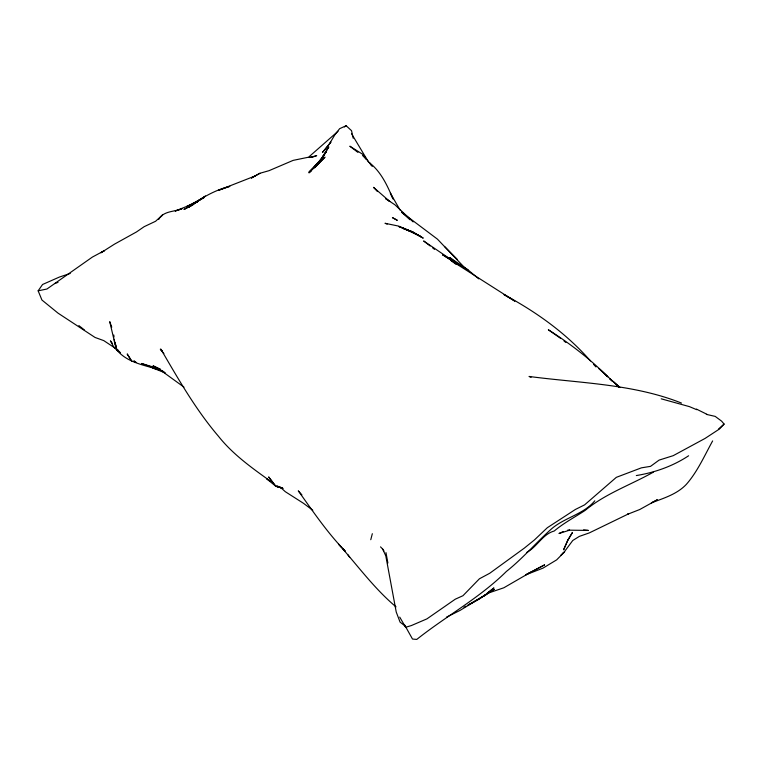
<?xml version="1.0" encoding="UTF-8"?>
<svg xmlns="http://www.w3.org/2000/svg" width="763" height="763" viewBox="0 0 763 763"><rect width="100%" height="100%" fill="white"/><g stroke="black" fill="none" stroke-linecap="round" stroke-linejoin="round"><path stroke-width="1.14" d="M370.77 539.708L372.325 533.699M712.632 440.919C704.459 455.711 697.506 471.687 686.271 484.448C676.848 494.319 663.715 498.163 651.364 502.884L657.372 499.736L639.737 509.522L627.463 514.329L628.702 513.795L589.255 532.927L579.384 536.37L572.765 540.49L564.563 551.506M329.339 144.045L330.913 142.147L322.444 152.476L329.339 144.045L334.843 134.822L339.63 128.68L346.164 125.733L351.543 130.692L353.183 138.237M321.929 158.017L328.824 146.877L321.309 159.028L308.996 172.095L319.144 162.357L314.137 167.202L323.445 156.634L318.524 162.433L326.545 151.398L321.957 158.075M117.016 349.368L103.768 340.613L95.051 337.456L58.036 313.145L41.927 300.021L38.15 290.817L42.566 284.485L59.342 277.083L70.186 273.459M158.714 219.439C163.368 210.798 174.012 211.971 181.976 208.766L175.242 211.036L191.627 204.436M161.107 216.644L162.557 214.899L155.585 221.27L144.169 226.678L136.501 231.942L114.402 244.198L100.926 252.763L104.56 250.55L92.39 257.064L46.925 289.024L38.15 290.817M562.331 553.881L560.834 555.464L564.601 551.802L562.751 553.194M706.385 414.385L715.198 416.388L721.607 421.138L724.097 424.066L719.395 429.044L705.022 438.458L673.204 455.673L659.098 460.108L650.543 466.355L641.406 467.843L616.332 477.342L584.592 504.877L575.369 509.474L547.329 527.719L534.415 539.956L524.295 548.149L489.741 573.261L479.422 578.783L462.969 595.712L455.282 599.184L426.918 618.879L411.352 625.565L405.649 627.291L399.717 617.105M594.806 500.805C583.561 514.386 564.696 517.476 551.477 528.893C536.122 542.617 522.703 558.526 506.432 571.411C479.536 598.02 446.231 616.027 416.76 639.423L412.506 639.051L404.447 624.668M314.547 167.879L325.009 157.13L308.967 172.867L311.352 170.864M564.601 551.802L556.666 559.861L542.941 568.158L525.736 574.835L544.553 564.906L525.736 574.835M718.479 429.102L724.097 424.066M308.414 157.312L338.028 131.274M526.613 552.488C537.076 546.995 542.598 534.1 554.215 531.019C563.857 522.922 574.701 517.257 585.145 510.409C605.326 493.642 630.696 484.934 653.347 472.163M485.049 595.035L479.374 598.984L468.244 605.03M486.823 593.614L493.928 587.92L483.275 596.456L494.29 589.332L488.158 592.88M344.361 126.963L346.164 125.733M688.617 455.769C672.852 466.193 654.892 472.516 636.323 475.559M530.514 572.336L503.857 587.768L487.137 593.471M251.466 177.979L259.945 173.268L269.024 170.683L293.154 160.373L307.975 157.321M259.945 173.268L251.504 177.96M463.98 607.243L465.945 606.175M467.919 605.097L487.013 594.005L460.089 610.39L446.489 617.153M195.662 202.672L197.636 201.766M563.313 531.525L558.983 533.509L569.608 530.171L588.302 530.419L583.581 529.913M197.512 201.775L186.849 206.458L203.912 197.674L192.696 204.036C204.255 196.539 216.244 189.663 229.825 186.363L218.609 190.292L255.09 175.986M54.736 283.578L58.045 282.339M312.506 157.168L316.702 155.623L309.644 157.512L312.239 156.873M567.529 530.228L569.57 529.913M661.187 398.811L689.418 406.622L696.695 409.683M161.851 370.665C146.296 365.315 127.717 363.426 116.672 349.826L114.479 341.853L116.291 346.144M282.577 488.215L275.567 486.136L268.643 476.923L275.872 486.298L266.783 478.935L270.722 481.396M161.813 370.618L152.886 368.043L165.542 373.021M282.424 488.129L275.567 486.136L283.14 488.454M155.309 367.652L141.46 363.474L164.007 371.676M406.545 229.844L402.406 228.051L414.328 232.81L423.236 238.142L410.685 231.055L421.519 236.95L402.788 227.956L410.761 231.399L398.83 226.516L401.519 227.67M281.204 487.557L277.064 486.05L280.813 487.662L285.305 491.696L303.531 503.332L312.792 510.285M387.203 224.103L385.01 223.282L398.687 226.115L414.328 232.81L402.406 228.051M531.077 377.294L529.036 376.445C580.004 383.217 633.185 383.818 681.464 403.064M160.526 369.187L153.077 365.83L158.685 368.825L183.988 387.137M696.4 409.082L706.92 414.28M450.218 259.63L456.846 263.378M457.857 263.969L467.929 269.806L478.725 278.857M270.875 481.51C252.162 468.11 232.877 454.471 218.466 436.264C195.824 409.769 178.38 379.163 160.859 349.158L162.071 350.913M112.39 343.398L110.406 340.832L113.878 347.222L120.478 352.716M442.721 254.842L449.264 259.096M119.553 351.695L116.672 349.826L114.479 341.853M396.045 606.881C374.29 588.635 357.475 565.354 338.638 544.248L341.109 546.833M113.878 347.222L116.749 349.187M432.707 247.975L434.538 249.329M456.036 264.322L450.551 260.173L514.825 301.108L504.057 294.642C536.236 311.867 566.318 333.355 590.467 360.909M560.404 338.219L548.368 329.788C569.761 343.407 590.047 358.877 607.92 376.903M564.029 341.032L565.841 342.434M405.506 626.356L400.07 622.122L396.226 612.012L385.801 555.912L382.749 549.179L380.527 546.871M357.923 152.4L349.836 146.2L362.463 154.145L372.296 166.41M430.141 245.972L423.637 240.955L457.352 263.884L442.521 254.594L467.929 269.806L449.75 257.532L453.098 260.326M78.856 325.582L84.34 329.902M362.606 155.633L365.487 157.989M453.947 261.051L457.361 263.95M619.918 387.432L612.88 381.3L619.585 387.499M409.95 219.715L401.472 212.104L437.428 239.134L466.25 269.358M619.47 387.299L598.869 368.51L607.167 376.312M609.647 378.648L612.136 380.995L609.608 378.543M444.447 246.401L457.514 259.582M161.832 350.703L160.316 349.187L163.883 353.555M413.136 221.899L394.891 204.77L385.773 198.733L389.759 201.461L373.527 187.336L377.427 191.551M342.759 548.559L345.229 551.144C327.441 532.832 313.097 511.553 298.285 490.857L301.9 494.863M593.604 364.361L595.96 366.946M364.075 156.825L366.23 159.438M371.61 165.6L369.654 162.881C381.281 172.114 387.327 185.628 393.088 198.981L390.36 193.211L400.136 210.13M347.861 554.663L349.664 557.324M382.749 549.179L383.942 551.01M351.581 133.802L368.748 162.395M117.645 349.368L118.551 351.514M111.77 327.165L109.738 321.671L114.708 342.759L114.278 339.258M385.964 552.584L387.871 562.999M113.792 335.014L114.021 337.065M567.767 540.09L563.619 549.799L567.691 540.624L572.469 532.431L567.767 540.09M205.276 196.167L194.288 203.788L183.978 209.491L193.611 204.284L188.89 207.107L205.276 196.167M397.161 220.211L392.459 217.655L397.161 220.211M135.9 362.311L134.011 361.013L135.9 362.311M131.684 361.109L127.268 354.089L131.684 361.109"/></g></svg>
